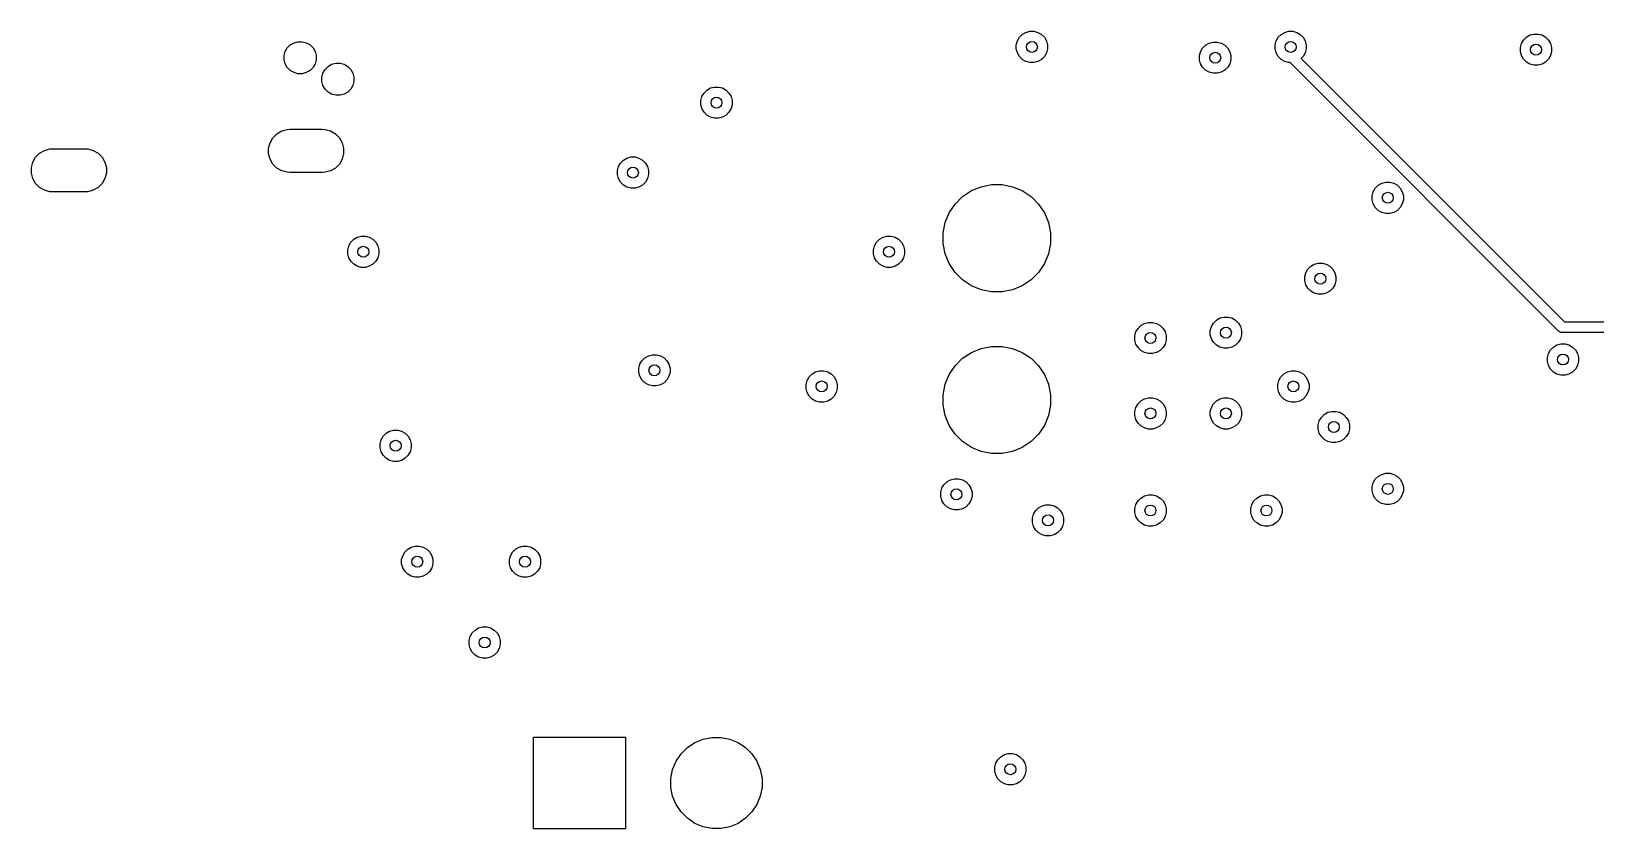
# Model space of a CAD drawing. Header units: inches. Extents: x 5.18 to 7.4, y -4.53 to -3.19.
# Drawn here: x 5.182 to 6.325, y -4.531 to -3.949 of the extents above; entities that cross this region are included whole.
import ezdxf

# ---------------------------------------------------------------- set-up
doc = ezdxf.new("R2010")
doc.units = ezdxf.units.IN
doc.header["$MEASUREMENT"] = 0
doc.layers.add('B.Cu', color=153, linetype='CONTINUOUS', true_color=0x4d7fc4)

msp = doc.modelspace()

# ---------------------------------------------------------------- linework, layer by layer
at = {"layer": 'B.Cu', "linetype": 'CONTINUOUS'}
for p, q in [((5.9038, -3.9533), (5.9059, -3.9512)), ((5.9059, -3.9512), (5.9085, -3.9497)), ((5.9085, -3.9497), (5.9114, -3.9489)), ((5.9114, -3.9489), (5.9144, -3.9489)), ((5.9144, -3.9489), (5.9173, -3.9497)), ((5.9173, -3.9497), (5.9199, -3.9512)), ((5.9199, -3.9512), (5.922, -3.9533)), ((6.0928, -3.9533), (6.0949, -3.9512)), ((6.0949, -3.9512), (6.0975, -3.9497)), ((6.0975, -3.9497), (6.1004, -3.9489)), ((6.1004, -3.9489), (6.1034, -3.9489)), ((6.1034, -3.9489), (6.1063, -3.9497)), ((6.1063, -3.9497), (6.1089, -3.9512)), ((6.1089, -3.9512), (6.111, -3.9533)), ((6.274, -3.9531), (6.2766, -3.9516)), ((6.2766, -3.9516), (6.2795, -3.9509)), ((6.2795, -3.9509), (6.2825, -3.9509)), ((6.2825, -3.9509), (6.2854, -3.9516)), ((6.2854, -3.9516), (6.288, -3.9531)), ((5.3669, -3.9666), (5.3677, -3.9636)), ((5.3677, -3.9636), (5.3692, -3.961)), ((5.3692, -3.961), (5.3714, -3.9588)), ((5.3714, -3.9588), (5.3741, -3.9573)), ((5.3741, -3.9573), (5.377, -3.9565)), ((5.377, -3.9565), (5.3801, -3.9565)), ((5.3801, -3.9565), (5.3831, -3.9573)), ((5.3831, -3.9573), (5.3858, -3.9588)), ((5.3858, -3.9588), (5.388, -3.961)), ((5.388, -3.961), (5.3895, -3.9636)), ((5.3895, -3.9636), (5.3903, -3.9666)), ((5.9015, -3.9588), (5.9023, -3.9559)), ((5.9015, -3.9618), (5.9015, -3.9588)), ((5.9023, -3.9647), (5.9015, -3.9618)), ((5.9023, -3.9559), (5.9038, -3.9533)), ((5.922, -3.9533), (5.9235, -3.9559)), ((5.9235, -3.9559), (5.9243, -3.9588)), ((5.9243, -3.9618), (5.9235, -3.9647)), ((5.9243, -3.9588), (5.9243, -3.9618)), ((6.0354, -3.9667), (6.0361, -3.9638)), ((6.0361, -3.9638), (6.0376, -3.9612)), ((6.0376, -3.9612), (6.0398, -3.959)), ((6.0398, -3.959), (6.0424, -3.9575)), ((6.0424, -3.9575), (6.0453, -3.9568)), ((6.0453, -3.9568), (6.0483, -3.9568)), ((6.0483, -3.9568), (6.0512, -3.9575)), ((6.0512, -3.9575), (6.0538, -3.959)), ((6.0538, -3.959), (6.0559, -3.9612)), ((6.0559, -3.9612), (6.0574, -3.9638)), ((6.0574, -3.9638), (6.0582, -3.9667)), ((6.0905, -3.9588), (6.0913, -3.9559)), ((6.0905, -3.9618), (6.0905, -3.9588)), ((6.0913, -3.9647), (6.0905, -3.9618)), ((6.0913, -3.9559), (6.0928, -3.9533)), ((6.111, -3.9533), (6.1125, -3.9559)), ((6.1125, -3.9559), (6.1133, -3.9588)), ((6.1133, -3.9618), (6.1125, -3.9647)), ((6.1133, -3.9588), (6.1133, -3.9618)), ((6.2696, -3.9608), (6.2704, -3.9579)), ((6.2696, -3.9638), (6.2696, -3.9608)), ((6.2704, -3.9667), (6.2696, -3.9638)), ((6.2704, -3.9579), (6.2719, -3.9553)), ((6.2719, -3.9553), (6.274, -3.9531)), ((6.288, -3.9531), (6.2901, -3.9553)), ((6.2901, -3.9553), (6.2916, -3.9579)), ((6.2916, -3.9579), (6.2924, -3.9608)), ((6.2924, -3.9638), (6.2916, -3.9667)), ((6.2924, -3.9608), (6.2924, -3.9638)), ((5.3669, -3.9697), (5.3669, -3.9666)), ((5.3677, -3.9727), (5.3669, -3.9697)), ((5.3692, -3.9754), (5.3677, -3.9727)), ((5.3714, -3.9775), (5.3692, -3.9754)), ((5.388, -3.9754), (5.3858, -3.9775)), ((5.3895, -3.9727), (5.388, -3.9754)), ((5.3903, -3.9697), (5.3895, -3.9727)), ((5.3903, -3.9666), (5.3903, -3.9697)), ((5.3968, -3.9767), (5.399, -3.9745)), ((5.399, -3.9745), (5.4016, -3.973)), ((5.4016, -3.973), (5.4046, -3.9722)), ((5.4046, -3.9722), (5.4077, -3.9722)), ((5.4077, -3.9722), (5.4107, -3.973)), ((5.4107, -3.973), (5.4133, -3.9745)), ((5.4133, -3.9745), (5.4155, -3.9767)), ((5.9038, -3.9673), (5.9023, -3.9647)), ((5.9059, -3.9694), (5.9038, -3.9673)), ((5.9085, -3.9709), (5.9059, -3.9694)), ((5.9114, -3.9717), (5.9085, -3.9709)), ((5.9144, -3.9717), (5.9114, -3.9717)), ((5.9173, -3.9709), (5.9144, -3.9717)), ((5.9199, -3.9694), (5.9173, -3.9709)), ((5.922, -3.9673), (5.9199, -3.9694)), ((5.9235, -3.9647), (5.922, -3.9673)), ((6.0354, -3.9697), (6.0354, -3.9667)), ((6.0361, -3.9726), (6.0354, -3.9697)), ((6.0376, -3.9752), (6.0361, -3.9726)), ((6.0398, -3.9773), (6.0376, -3.9752)), ((6.0559, -3.9752), (6.0538, -3.9773)), ((6.0574, -3.9726), (6.0559, -3.9752)), ((6.0582, -3.9697), (6.0574, -3.9726)), ((6.0582, -3.9667), (6.0582, -3.9697)), ((6.0928, -3.9673), (6.0913, -3.9647)), ((6.0949, -3.9694), (6.0928, -3.9673)), ((6.0975, -3.9709), (6.0949, -3.9694)), ((6.1004, -3.9717), (6.0975, -3.9709)), ((6.1014, -3.9717), (6.1004, -3.9717)), ((6.2975, -4.1678), (6.1014, -3.9717)), ((6.111, -3.9673), (6.1096, -3.9687)), ((6.1096, -3.9687), (6.3019, -4.1611)), ((6.1125, -3.9647), (6.111, -3.9673)), ((6.2719, -3.9693), (6.2704, -3.9667)), ((6.274, -3.9714), (6.2719, -3.9693)), ((6.2766, -3.9729), (6.274, -3.9714)), ((6.2795, -3.9737), (6.2766, -3.9729)), ((6.2825, -3.9737), (6.2795, -3.9737)), ((6.2854, -3.9729), (6.2825, -3.9737)), ((6.288, -3.9714), (6.2854, -3.9729)), ((6.2901, -3.9693), (6.288, -3.9714)), ((6.2916, -3.9667), (6.2901, -3.9693)), ((5.3741, -3.9791), (5.3714, -3.9775)), ((5.377, -3.9799), (5.3741, -3.9791)), ((5.3801, -3.9799), (5.377, -3.9799)), ((5.3831, -3.9791), (5.3801, -3.9799)), ((5.3858, -3.9775), (5.3831, -3.9791)), ((5.3944, -3.9824), (5.3952, -3.9794)), ((5.3944, -3.9855), (5.3944, -3.9824)), ((5.3952, -3.9884), (5.3944, -3.9855)), ((5.3952, -3.9794), (5.3968, -3.9767)), ((5.4155, -3.9767), (5.4171, -3.9794)), ((5.4171, -3.9794), (5.4179, -3.9824)), ((5.4179, -3.9855), (5.4171, -3.9884)), ((5.4179, -3.9824), (5.4179, -3.9855)), ((6.0424, -3.9788), (6.0398, -3.9773)), ((6.0453, -3.9796), (6.0424, -3.9788)), ((6.0483, -3.9796), (6.0453, -3.9796)), ((6.0512, -3.9788), (6.0483, -3.9796)), ((6.0538, -3.9773), (6.0512, -3.9788)), ((5.3968, -3.9911), (5.3952, -3.9884)), ((5.399, -3.9933), (5.3968, -3.9911)), ((5.4016, -3.9948), (5.399, -3.9933)), ((5.4046, -3.9956), (5.4016, -3.9948)), ((5.4077, -3.9956), (5.4046, -3.9956)), ((5.4107, -3.9948), (5.4077, -3.9956)), ((5.4133, -3.9933), (5.4107, -3.9948)), ((5.4155, -3.9911), (5.4133, -3.9933)), ((5.4171, -3.9884), (5.4155, -3.9911)), ((5.6712, -3.9995), (5.672, -3.9966)), ((5.672, -3.9966), (5.6735, -3.994)), ((5.6735, -3.994), (5.6756, -3.9918)), ((5.6756, -3.9918), (5.6782, -3.9903)), ((5.6782, -3.9903), (5.6811, -3.9896)), ((5.6811, -3.9896), (5.6841, -3.9896)), ((5.6841, -3.9896), (5.687, -3.9903)), ((5.687, -3.9903), (5.6896, -3.9918)), ((5.6896, -3.9918), (5.6917, -3.994)), ((5.6917, -3.994), (5.6932, -3.9966)), ((5.6932, -3.9966), (5.694, -3.9995)), ((5.6712, -4.0025), (5.6712, -3.9995)), ((5.672, -4.0054), (5.6712, -4.0025)), ((5.6735, -4.008), (5.672, -4.0054)), ((5.6756, -4.0101), (5.6735, -4.008)), ((5.6917, -4.008), (5.6896, -4.0101)), ((5.6932, -4.0054), (5.6917, -4.008)), ((5.694, -4.0025), (5.6932, -4.0054)), ((5.694, -3.9995), (5.694, -4.0025)), ((5.3651, -4.0217), (5.369, -4.0207)), ((5.369, -4.0207), (5.3711, -4.0205)), ((5.3711, -4.0205), (5.3947, -4.0205)), ((5.3947, -4.0205), (5.3968, -4.0207)), ((5.3968, -4.0207), (5.4008, -4.0217)), ((5.6782, -4.0116), (5.6756, -4.0101)), ((5.6811, -4.0124), (5.6782, -4.0116)), ((5.6841, -4.0124), (5.6811, -4.0124)), ((5.687, -4.0116), (5.6841, -4.0124)), ((5.6896, -4.0101), (5.687, -4.0116)), ((5.3555, -4.0342), (5.3566, -4.0303)), ((5.3566, -4.0303), (5.3586, -4.0267)), ((5.3586, -4.0267), (5.3615, -4.0238)), ((5.3615, -4.0238), (5.3651, -4.0217)), ((5.4008, -4.0217), (5.4043, -4.0238)), ((5.4043, -4.0238), (5.4072, -4.0267)), ((5.4072, -4.0267), (5.4093, -4.0303)), ((5.4093, -4.0303), (5.4103, -4.0342)), ((5.1833, -4.0444), (5.1854, -4.0409)), ((5.1854, -4.0409), (5.1883, -4.038)), ((5.1883, -4.038), (5.1918, -4.0359)), ((5.1918, -4.0359), (5.1958, -4.0348)), ((5.1958, -4.0348), (5.1979, -4.0347)), ((5.1979, -4.0347), (5.2215, -4.0347)), ((5.2215, -4.0347), (5.2236, -4.0348)), ((5.2236, -4.0348), (5.2275, -4.0359)), ((5.2275, -4.0359), (5.2311, -4.038)), ((5.2311, -4.038), (5.234, -4.0409)), ((5.234, -4.0409), (5.236, -4.0444)), ((5.3555, -4.0383), (5.3555, -4.0342)), ((5.3566, -4.0423), (5.3555, -4.0383)), ((5.3586, -4.0459), (5.3566, -4.0423)), ((5.4093, -4.0423), (5.4072, -4.0459)), ((5.4103, -4.0383), (5.4093, -4.0423)), ((5.4103, -4.0342), (5.4103, -4.0383)), ((5.6125, -4.0451), (5.6146, -4.043)), ((5.6146, -4.043), (5.6172, -4.0415)), ((5.6172, -4.0415), (5.6201, -4.0407)), ((5.6201, -4.0407), (5.6231, -4.0407)), ((5.6231, -4.0407), (5.626, -4.0415)), ((5.626, -4.0415), (5.6286, -4.043)), ((5.6286, -4.043), (5.6307, -4.0451)), ((5.1823, -4.0484), (5.1833, -4.0444)), ((5.1823, -4.0525), (5.1823, -4.0484)), ((5.1833, -4.0565), (5.1823, -4.0525)), ((5.236, -4.0444), (5.2371, -4.0484)), ((5.2371, -4.0525), (5.236, -4.0565)), ((5.2371, -4.0484), (5.2371, -4.0525)), ((5.3615, -4.0488), (5.3586, -4.0459)), ((5.3651, -4.0508), (5.3615, -4.0488)), ((5.369, -4.0519), (5.3651, -4.0508)), ((5.3711, -4.052), (5.369, -4.0519)), ((5.3947, -4.052), (5.3711, -4.052)), ((5.3968, -4.0519), (5.3947, -4.052)), ((5.4008, -4.0508), (5.3968, -4.0519)), ((5.4043, -4.0488), (5.4008, -4.0508)), ((5.4072, -4.0459), (5.4043, -4.0488)), ((5.6102, -4.0506), (5.611, -4.0477)), ((5.6102, -4.0536), (5.6102, -4.0506)), ((5.611, -4.0565), (5.6102, -4.0536)), ((5.611, -4.0477), (5.6125, -4.0451)), ((5.6307, -4.0451), (5.6322, -4.0477)), ((5.6322, -4.0477), (5.633, -4.0506)), ((5.633, -4.0536), (5.6322, -4.0565)), ((5.633, -4.0506), (5.633, -4.0536)), ((5.1854, -4.06), (5.1833, -4.0565)), ((5.1883, -4.0629), (5.1854, -4.06)), ((5.1918, -4.065), (5.1883, -4.0629)), ((5.1958, -4.0661), (5.1918, -4.065)), ((5.1979, -4.0662), (5.1958, -4.0661)), ((5.2215, -4.0662), (5.1979, -4.0662)), ((5.2236, -4.0661), (5.2215, -4.0662)), ((5.2275, -4.065), (5.2236, -4.0661)), ((5.2311, -4.0629), (5.2275, -4.065)), ((5.234, -4.06), (5.2311, -4.0629)), ((5.236, -4.0565), (5.234, -4.06)), ((5.6125, -4.0591), (5.611, -4.0565)), ((5.6146, -4.0612), (5.6125, -4.0591)), ((5.6172, -4.0627), (5.6146, -4.0612)), ((5.6201, -4.0635), (5.6172, -4.0627)), ((5.6231, -4.0635), (5.6201, -4.0635)), ((5.626, -4.0627), (5.6231, -4.0635)), ((5.6286, -4.0612), (5.626, -4.0627)), ((5.6307, -4.0591), (5.6286, -4.0612)), ((5.6322, -4.0565), (5.6307, -4.0591)), ((5.8623, -4.0696), (5.8688, -4.0653)), ((5.8688, -4.0653), (5.8759, -4.0624)), ((5.8759, -4.0624), (5.8835, -4.0609)), ((5.8835, -4.0609), (5.8912, -4.0609)), ((5.8912, -4.0609), (5.8988, -4.0624)), ((5.8988, -4.0624), (5.9059, -4.0653)), ((5.9059, -4.0653), (5.9123, -4.0696)), ((6.1614, -4.069), (6.1621, -4.0661)), ((6.1621, -4.0661), (6.1636, -4.0635)), ((6.1636, -4.0635), (6.1658, -4.0614)), ((6.1658, -4.0614), (6.1684, -4.0599)), ((6.1684, -4.0599), (6.1713, -4.0591)), ((6.1713, -4.0591), (6.1743, -4.0591)), ((6.1743, -4.0591), (6.1772, -4.0599)), ((6.1772, -4.0599), (6.1798, -4.0614)), ((6.1798, -4.0614), (6.1819, -4.0635)), ((6.1819, -4.0635), (6.1834, -4.0661)), ((6.1834, -4.0661), (6.1842, -4.069)), ((5.8526, -4.0815), (5.8569, -4.0751)), ((5.8569, -4.0751), (5.8623, -4.0696)), ((5.9123, -4.0696), (5.9178, -4.0751)), ((5.9178, -4.0751), (5.922, -4.0815)), ((6.1614, -4.072), (6.1614, -4.069)), ((6.1621, -4.0749), (6.1614, -4.072)), ((6.1636, -4.0775), (6.1621, -4.0749)), ((6.1658, -4.0797), (6.1636, -4.0775)), ((6.1819, -4.0775), (6.1798, -4.0797)), ((6.1834, -4.0749), (6.1819, -4.0775)), ((6.1842, -4.072), (6.1834, -4.0749)), ((6.1842, -4.069), (6.1842, -4.072)), ((5.8481, -4.0962), (5.8496, -4.0886)), ((5.8496, -4.0886), (5.8526, -4.0815)), ((5.922, -4.0815), (5.925, -4.0886)), ((5.925, -4.0886), (5.9265, -4.0962)), ((6.1684, -4.0812), (6.1658, -4.0797)), ((6.1713, -4.0819), (6.1684, -4.0812)), ((6.1743, -4.0819), (6.1713, -4.0819)), ((6.1772, -4.0812), (6.1743, -4.0819)), ((6.1798, -4.0797), (6.1772, -4.0812)), ((5.4156, -4.1029), (5.4177, -4.1008)), ((5.4177, -4.1008), (5.4203, -4.0993)), ((5.4203, -4.0993), (5.4232, -4.0985)), ((5.4232, -4.0985), (5.4262, -4.0985)), ((5.4262, -4.0985), (5.4291, -4.0993)), ((5.4291, -4.0993), (5.4317, -4.1008)), ((5.4317, -4.1008), (5.4338, -4.1029)), ((5.7995, -4.1029), (5.8016, -4.1008)), ((5.8016, -4.1008), (5.8042, -4.0993)), ((5.8042, -4.0993), (5.8071, -4.0985)), ((5.8071, -4.0985), (5.8101, -4.0985)), ((5.8101, -4.0985), (5.813, -4.0993)), ((5.813, -4.0993), (5.8156, -4.1008)), ((5.8156, -4.1008), (5.8177, -4.1029)), ((5.8481, -4.1039), (5.8481, -4.0962)), ((5.9265, -4.0962), (5.9265, -4.1039)), ((5.4133, -4.1084), (5.4141, -4.1055)), ((5.4133, -4.1114), (5.4133, -4.1084)), ((5.4141, -4.1143), (5.4133, -4.1114)), ((5.4141, -4.1055), (5.4156, -4.1029)), ((5.4338, -4.1029), (5.4353, -4.1055)), ((5.4353, -4.1055), (5.4361, -4.1084)), ((5.4361, -4.1114), (5.4353, -4.1143)), ((5.4361, -4.1084), (5.4361, -4.1114)), ((5.7972, -4.1084), (5.798, -4.1055)), ((5.7972, -4.1114), (5.7972, -4.1084)), ((5.798, -4.1143), (5.7972, -4.1114)), ((5.798, -4.1055), (5.7995, -4.1029)), ((5.8177, -4.1029), (5.8192, -4.1055)), ((5.8192, -4.1055), (5.82, -4.1084)), ((5.82, -4.1114), (5.8192, -4.1143)), ((5.82, -4.1084), (5.82, -4.1114)), ((5.8496, -4.1115), (5.8481, -4.1039)), ((5.8526, -4.1186), (5.8496, -4.1115)), ((5.925, -4.1115), (5.922, -4.1186)), ((5.9265, -4.1039), (5.925, -4.1115)), ((5.4156, -4.1169), (5.4141, -4.1143)), ((5.4177, -4.119), (5.4156, -4.1169)), ((5.4203, -4.1205), (5.4177, -4.119)), ((5.4232, -4.1213), (5.4203, -4.1205)), ((5.4262, -4.1213), (5.4232, -4.1213)), ((5.4291, -4.1205), (5.4262, -4.1213)), ((5.4317, -4.119), (5.4291, -4.1205)), ((5.4338, -4.1169), (5.4317, -4.119)), ((5.4353, -4.1143), (5.4338, -4.1169)), ((5.7995, -4.1169), (5.798, -4.1143)), ((5.8016, -4.119), (5.7995, -4.1169)), ((5.8042, -4.1205), (5.8016, -4.119)), ((5.8071, -4.1213), (5.8042, -4.1205)), ((5.8101, -4.1213), (5.8071, -4.1213)), ((5.813, -4.1205), (5.8101, -4.1213)), ((5.8156, -4.119), (5.813, -4.1205)), ((5.8177, -4.1169), (5.8156, -4.119)), ((5.8192, -4.1143), (5.8177, -4.1169)), ((5.8569, -4.125), (5.8526, -4.1186)), ((5.922, -4.1186), (5.9178, -4.125)), ((6.1129, -4.1252), (6.1144, -4.1226)), ((6.1144, -4.1226), (6.1165, -4.1205)), ((6.1165, -4.1205), (6.1191, -4.119)), ((6.1191, -4.119), (6.122, -4.1182)), ((6.122, -4.1182), (6.125, -4.1182)), ((6.125, -4.1182), (6.1279, -4.119)), ((6.1279, -4.119), (6.1305, -4.1205)), ((6.1305, -4.1205), (6.1327, -4.1226)), ((6.1327, -4.1226), (6.1342, -4.1252)), ((5.8623, -4.1305), (5.8569, -4.125)), ((5.8688, -4.1348), (5.8623, -4.1305)), ((5.8759, -4.1377), (5.8688, -4.1348)), ((5.9059, -4.1348), (5.8988, -4.1377)), ((5.9123, -4.1305), (5.9059, -4.1348)), ((5.9178, -4.125), (5.9123, -4.1305)), ((6.1121, -4.1281), (6.1129, -4.1252)), ((6.1121, -4.1311), (6.1121, -4.1281)), ((6.1129, -4.134), (6.1121, -4.1311)), ((6.1144, -4.1366), (6.1129, -4.134)), ((6.1342, -4.134), (6.1327, -4.1366)), ((6.1342, -4.1252), (6.1349, -4.1281)), ((6.1349, -4.1311), (6.1342, -4.134)), ((6.1349, -4.1281), (6.1349, -4.1311)), ((5.8835, -4.1392), (5.8759, -4.1377)), ((5.8912, -4.1392), (5.8835, -4.1392)), ((5.8988, -4.1377), (5.8912, -4.1392)), ((6.1165, -4.1387), (6.1144, -4.1366)), ((6.1191, -4.1402), (6.1165, -4.1387)), ((6.122, -4.141), (6.1191, -4.1402)), ((6.125, -4.141), (6.122, -4.141)), ((6.1279, -4.1402), (6.125, -4.141)), ((6.1305, -4.1387), (6.1279, -4.1402)), ((6.1327, -4.1366), (6.1305, -4.1387)), ((6.0502, -4.1583), (6.0531, -4.1576)), ((6.0531, -4.1576), (6.0561, -4.1576)), ((6.0561, -4.1576), (6.059, -4.1583)), ((5.9881, -4.1714), (5.9889, -4.1685)), ((5.9889, -4.1685), (5.9904, -4.1659)), ((5.9904, -4.1659), (5.9925, -4.1638)), ((5.9925, -4.1638), (5.9951, -4.1623)), ((5.9951, -4.1623), (5.998, -4.1615)), ((5.998, -4.1615), (6.001, -4.1615)), ((6.001, -4.1615), (6.0039, -4.1623)), ((6.0039, -4.1623), (6.0065, -4.1638)), ((6.0065, -4.1638), (6.0087, -4.1659)), ((6.0087, -4.1659), (6.0102, -4.1685)), ((6.0102, -4.1685), (6.0109, -4.1714)), ((6.0432, -4.1675), (6.044, -4.1646)), ((6.0432, -4.1705), (6.0432, -4.1675)), ((6.044, -4.1646), (6.0455, -4.162)), ((6.0455, -4.162), (6.0476, -4.1598)), ((6.0476, -4.1598), (6.0502, -4.1583)), ((6.059, -4.1583), (6.0616, -4.1598)), ((6.0616, -4.1598), (6.0638, -4.162)), ((6.0638, -4.162), (6.0653, -4.1646)), ((6.0653, -4.1646), (6.066, -4.1675)), ((6.066, -4.1675), (6.066, -4.1705)), ((6.2981, -4.1683), (6.2975, -4.1678)), ((6.2995, -4.1689), (6.2981, -4.1683)), ((6.3003, -4.169), (6.2995, -4.1689)), ((6.6137, -4.169), (6.3003, -4.169)), ((6.3019, -4.1611), (6.6121, -4.1611)), ((5.8688, -4.1834), (5.8759, -4.1805)), ((5.8759, -4.1805), (5.8835, -4.179)), ((5.8835, -4.179), (5.8912, -4.179)), ((5.8912, -4.179), (5.8988, -4.1805)), ((5.8988, -4.1805), (5.9059, -4.1834)), ((5.9881, -4.1744), (5.9881, -4.1714)), ((5.9889, -4.1773), (5.9881, -4.1744)), ((5.9904, -4.1799), (5.9889, -4.1773)), ((5.9925, -4.182), (5.9904, -4.1799)), ((6.0087, -4.1799), (6.0065, -4.182)), ((6.0102, -4.1773), (6.0087, -4.1799)), ((6.0109, -4.1744), (6.0102, -4.1773)), ((6.0109, -4.1714), (6.0109, -4.1744)), ((6.044, -4.1734), (6.0432, -4.1705)), ((6.0455, -4.176), (6.044, -4.1734)), ((6.0476, -4.1781), (6.0455, -4.176)), ((6.0502, -4.1796), (6.0476, -4.1781)), ((6.0531, -4.1804), (6.0502, -4.1796)), ((6.0561, -4.1804), (6.0531, -4.1804)), ((6.059, -4.1796), (6.0561, -4.1804)), ((6.0616, -4.1781), (6.059, -4.1796)), ((6.0638, -4.176), (6.0616, -4.1781)), ((6.0653, -4.1734), (6.0638, -4.176)), ((6.066, -4.1705), (6.0653, -4.1734)), ((6.2916, -4.1816), (6.2937, -4.1795)), ((6.2937, -4.1795), (6.2963, -4.178)), ((6.2963, -4.178), (6.2992, -4.1772)), ((6.2992, -4.1772), (6.3022, -4.1772)), ((6.3022, -4.1772), (6.3051, -4.178)), ((6.3051, -4.178), (6.3077, -4.1795)), ((6.3077, -4.1795), (6.3098, -4.1816)), ((5.6259, -4.195), (5.6267, -4.1921)), ((5.6267, -4.1921), (5.6282, -4.1895)), ((5.6282, -4.1895), (5.6303, -4.1874)), ((5.6303, -4.1874), (5.6329, -4.1859)), ((5.6329, -4.1859), (5.6358, -4.1851)), ((5.6358, -4.1851), (5.6388, -4.1851)), ((5.6388, -4.1851), (5.6417, -4.1859)), ((5.6417, -4.1859), (5.6443, -4.1874)), ((5.6443, -4.1874), (5.6464, -4.1895)), ((5.6464, -4.1895), (5.6479, -4.1921)), ((5.6479, -4.1921), (5.6487, -4.195)), ((5.8569, -4.1932), (5.8623, -4.1877)), ((5.8623, -4.1877), (5.8688, -4.1834)), ((5.9059, -4.1834), (5.9123, -4.1877)), ((5.9123, -4.1877), (5.9178, -4.1932)), ((5.9951, -4.1835), (5.9925, -4.182)), ((5.998, -4.1843), (5.9951, -4.1835)), ((6.001, -4.1843), (5.998, -4.1843)), ((6.0039, -4.1835), (6.001, -4.1843)), ((6.0065, -4.182), (6.0039, -4.1835)), ((6.2893, -4.1871), (6.2901, -4.1842)), ((6.2893, -4.1901), (6.2893, -4.1871)), ((6.2901, -4.193), (6.2893, -4.1901)), ((6.2901, -4.1842), (6.2916, -4.1816)), ((6.3098, -4.1816), (6.3113, -4.1842)), ((6.3113, -4.1842), (6.3121, -4.1871)), ((6.3121, -4.1901), (6.3113, -4.193)), ((6.3121, -4.1871), (6.3121, -4.1901)), ((5.6259, -4.198), (5.6259, -4.195)), ((5.6267, -4.2009), (5.6259, -4.198)), ((5.6282, -4.2035), (5.6267, -4.2009)), ((5.6303, -4.2056), (5.6282, -4.2035)), ((5.6464, -4.2035), (5.6443, -4.2056)), ((5.6479, -4.2009), (5.6464, -4.2035)), ((5.6487, -4.198), (5.6479, -4.2009)), ((5.6487, -4.195), (5.6487, -4.198)), ((5.7487, -4.2039), (5.7502, -4.2013)), ((5.7502, -4.2013), (5.7524, -4.1992)), ((5.7524, -4.1992), (5.755, -4.1977)), ((5.755, -4.1977), (5.7579, -4.1969)), ((5.7579, -4.1969), (5.7609, -4.1969)), ((5.7609, -4.1969), (5.7638, -4.1977)), ((5.7638, -4.1977), (5.7664, -4.1992)), ((5.7664, -4.1992), (5.7685, -4.2013)), ((5.7685, -4.2013), (5.77, -4.2039)), ((5.8496, -4.2067), (5.8526, -4.1996)), ((5.8526, -4.1996), (5.8569, -4.1932)), ((5.9178, -4.1932), (5.922, -4.1996)), ((5.922, -4.1996), (5.925, -4.2067)), ((6.0932, -4.2039), (6.0947, -4.2013)), ((6.0947, -4.2013), (6.0969, -4.1992)), ((6.0969, -4.1992), (6.0995, -4.1977)), ((6.0995, -4.1977), (6.1024, -4.1969)), ((6.1024, -4.1969), (6.1054, -4.1969)), ((6.1054, -4.1969), (6.1083, -4.1977)), ((6.1083, -4.1977), (6.1109, -4.1992)), ((6.1109, -4.1992), (6.113, -4.2013)), ((6.113, -4.2013), (6.1145, -4.2039)), ((6.2916, -4.1956), (6.2901, -4.193)), ((6.2937, -4.1978), (6.2916, -4.1956)), ((6.2963, -4.1993), (6.2937, -4.1978)), ((6.2992, -4.2), (6.2963, -4.1993)), ((6.3022, -4.2), (6.2992, -4.2)), ((6.3051, -4.1993), (6.3022, -4.2)), ((6.3077, -4.1978), (6.3051, -4.1993)), ((6.3098, -4.1956), (6.3077, -4.1978)), ((6.3113, -4.193), (6.3098, -4.1956)), ((5.6329, -4.2071), (5.6303, -4.2056)), ((5.6358, -4.2079), (5.6329, -4.2071)), ((5.6388, -4.2079), (5.6358, -4.2079)), ((5.6417, -4.2071), (5.6388, -4.2079)), ((5.6443, -4.2056), (5.6417, -4.2071)), ((5.748, -4.2068), (5.7487, -4.2039)), ((5.748, -4.2098), (5.748, -4.2068)), ((5.7487, -4.2127), (5.748, -4.2098)), ((5.7502, -4.2153), (5.7487, -4.2127)), ((5.77, -4.2127), (5.7685, -4.2153)), ((5.77, -4.2039), (5.7708, -4.2068)), ((5.7708, -4.2098), (5.77, -4.2127)), ((5.7708, -4.2068), (5.7708, -4.2098)), ((5.8481, -4.2143), (5.8496, -4.2067)), ((5.8481, -4.222), (5.8481, -4.2143)), ((5.925, -4.2067), (5.9265, -4.2143)), ((5.9265, -4.2143), (5.9265, -4.222)), ((6.0925, -4.2068), (6.0932, -4.2039)), ((6.0925, -4.2098), (6.0925, -4.2068)), ((6.0932, -4.2127), (6.0925, -4.2098)), ((6.0947, -4.2153), (6.0932, -4.2127)), ((6.1145, -4.2127), (6.113, -4.2153)), ((6.1145, -4.2039), (6.1153, -4.2068)), ((6.1153, -4.2098), (6.1145, -4.2127)), ((6.1153, -4.2068), (6.1153, -4.2098)), ((5.7524, -4.2175), (5.7502, -4.2153)), ((5.755, -4.219), (5.7524, -4.2175)), ((5.7579, -4.2197), (5.755, -4.219)), ((5.7609, -4.2197), (5.7579, -4.2197)), ((5.7638, -4.219), (5.7609, -4.2197)), ((5.7664, -4.2175), (5.7638, -4.219)), ((5.7685, -4.2153), (5.7664, -4.2175)), ((5.8496, -4.2296), (5.8481, -4.222)), ((5.9265, -4.222), (5.925, -4.2296)), ((5.9881, -4.2265), (5.9889, -4.2236)), ((5.9881, -4.2295), (5.9881, -4.2265)), ((5.9889, -4.2236), (5.9904, -4.221)), ((5.9904, -4.221), (5.9925, -4.2189)), ((5.9925, -4.2189), (5.9951, -4.2174)), ((5.9951, -4.2174), (5.998, -4.2166)), ((5.998, -4.2166), (6.001, -4.2166)), ((6.001, -4.2166), (6.0039, -4.2174)), ((6.0039, -4.2174), (6.0065, -4.2189)), ((6.0065, -4.2189), (6.0087, -4.221)), ((6.0087, -4.221), (6.0102, -4.2236)), ((6.0102, -4.2236), (6.0109, -4.2265)), ((6.0109, -4.2265), (6.0109, -4.2295)), ((6.0432, -4.2265), (6.044, -4.2236)), ((6.0432, -4.2295), (6.0432, -4.2265)), ((6.044, -4.2236), (6.0455, -4.221)), ((6.0455, -4.221), (6.0476, -4.2189)), ((6.0476, -4.2189), (6.0502, -4.2174)), ((6.0502, -4.2174), (6.0531, -4.2166)), ((6.0531, -4.2166), (6.0561, -4.2166)), ((6.0561, -4.2166), (6.059, -4.2174)), ((6.059, -4.2174), (6.0616, -4.2189)), ((6.0616, -4.2189), (6.0638, -4.221)), ((6.0638, -4.221), (6.0653, -4.2236)), ((6.0653, -4.2236), (6.066, -4.2265)), ((6.066, -4.2265), (6.066, -4.2295)), ((6.0969, -4.2175), (6.0947, -4.2153)), ((6.0995, -4.219), (6.0969, -4.2175)), ((6.1024, -4.2197), (6.0995, -4.219)), ((6.1054, -4.2197), (6.1024, -4.2197)), ((6.1083, -4.219), (6.1054, -4.2197)), ((6.1109, -4.2175), (6.1083, -4.219)), ((6.113, -4.2153), (6.1109, -4.2175)), ((6.129, -4.2272), (6.1319, -4.2265)), ((6.1319, -4.2265), (6.1349, -4.2265)), ((6.1349, -4.2265), (6.1378, -4.2272)), ((5.8526, -4.2367), (5.8496, -4.2296)), ((5.8569, -4.2431), (5.8526, -4.2367)), ((5.922, -4.2367), (5.9178, -4.2431)), ((5.925, -4.2296), (5.922, -4.2367)), ((5.9889, -4.2324), (5.9881, -4.2295)), ((5.9904, -4.235), (5.9889, -4.2324)), ((5.9925, -4.2371), (5.9904, -4.235)), ((5.9951, -4.2386), (5.9925, -4.2371)), ((6.0065, -4.2371), (6.0039, -4.2386)), ((6.0087, -4.235), (6.0065, -4.2371)), ((6.0102, -4.2324), (6.0087, -4.235)), ((6.0109, -4.2295), (6.0102, -4.2324)), ((6.044, -4.2324), (6.0432, -4.2295)), ((6.0455, -4.235), (6.044, -4.2324)), ((6.0476, -4.2371), (6.0455, -4.235)), ((6.0502, -4.2386), (6.0476, -4.2371)), ((6.0616, -4.2371), (6.059, -4.2386)), ((6.0638, -4.235), (6.0616, -4.2371)), ((6.0653, -4.2324), (6.0638, -4.235)), ((6.066, -4.2295), (6.0653, -4.2324)), ((6.122, -4.2364), (6.1228, -4.2335)), ((6.122, -4.2394), (6.122, -4.2364)), ((6.1228, -4.2335), (6.1243, -4.2309)), ((6.1243, -4.2309), (6.1264, -4.2287)), ((6.1264, -4.2287), (6.129, -4.2272)), ((6.1378, -4.2272), (6.1404, -4.2287)), ((6.1404, -4.2287), (6.1425, -4.2309)), ((6.1425, -4.2309), (6.144, -4.2335)), ((6.144, -4.2335), (6.1448, -4.2364)), ((6.1448, -4.2364), (6.1448, -4.2394)), ((5.4369, -4.2501), (5.4377, -4.2472)), ((5.4377, -4.2472), (5.4392, -4.2446)), ((5.4392, -4.2446), (5.4413, -4.2425)), ((5.4413, -4.2425), (5.4439, -4.241)), ((5.4439, -4.241), (5.4468, -4.2402)), ((5.4468, -4.2402), (5.4498, -4.2402)), ((5.4498, -4.2402), (5.4527, -4.241)), ((5.4527, -4.241), (5.4553, -4.2425)), ((5.4553, -4.2425), (5.4575, -4.2446)), ((5.4575, -4.2446), (5.459, -4.2472)), ((5.459, -4.2472), (5.4597, -4.2501)), ((5.8623, -4.2486), (5.8569, -4.2431)), ((5.8688, -4.2529), (5.8623, -4.2486)), ((5.9123, -4.2486), (5.9059, -4.2529)), ((5.9178, -4.2431), (5.9123, -4.2486)), ((5.998, -4.2394), (5.9951, -4.2386)), ((6.001, -4.2394), (5.998, -4.2394)), ((6.0039, -4.2386), (6.001, -4.2394)), ((6.0531, -4.2394), (6.0502, -4.2386)), ((6.0561, -4.2394), (6.0531, -4.2394)), ((6.059, -4.2386), (6.0561, -4.2394)), ((6.1228, -4.2423), (6.122, -4.2394)), ((6.1243, -4.2449), (6.1228, -4.2423)), ((6.1264, -4.247), (6.1243, -4.2449)), ((6.129, -4.2485), (6.1264, -4.247)), ((6.1319, -4.2493), (6.129, -4.2485)), ((6.1349, -4.2493), (6.1319, -4.2493)), ((6.1378, -4.2485), (6.1349, -4.2493)), ((6.1404, -4.247), (6.1378, -4.2485)), ((6.1425, -4.2449), (6.1404, -4.247)), ((6.144, -4.2423), (6.1425, -4.2449)), ((6.1448, -4.2394), (6.144, -4.2423)), ((5.4369, -4.2531), (5.4369, -4.2501)), ((5.4377, -4.256), (5.4369, -4.2531)), ((5.4392, -4.2586), (5.4377, -4.256)), ((5.4413, -4.2608), (5.4392, -4.2586)), ((5.4439, -4.2623), (5.4413, -4.2608)), ((5.4553, -4.2608), (5.4527, -4.2623)), ((5.4575, -4.2586), (5.4553, -4.2608)), ((5.459, -4.256), (5.4575, -4.2586)), ((5.4597, -4.2531), (5.459, -4.256)), ((5.4597, -4.2501), (5.4597, -4.2531)), ((5.8759, -4.2558), (5.8688, -4.2529)), ((5.8835, -4.2573), (5.8759, -4.2558)), ((5.8912, -4.2573), (5.8835, -4.2573)), ((5.8988, -4.2558), (5.8912, -4.2573)), ((5.9059, -4.2529), (5.8988, -4.2558)), ((5.4468, -4.263), (5.4439, -4.2623)), ((5.4498, -4.263), (5.4468, -4.263)), ((5.4527, -4.2623), (5.4498, -4.263)), ((6.1684, -4.2725), (6.1713, -4.2717)), ((6.1713, -4.2717), (6.1743, -4.2717)), ((6.1743, -4.2717), (6.1772, -4.2725)), ((5.8464, -4.2856), (5.8472, -4.2827)), ((5.8472, -4.2827), (5.8487, -4.2801)), ((5.8487, -4.2801), (5.8508, -4.2779)), ((5.8508, -4.2779), (5.8534, -4.2764)), ((5.8534, -4.2764), (5.8563, -4.2757)), ((5.8563, -4.2757), (5.8593, -4.2757)), ((5.8593, -4.2757), (5.8622, -4.2764)), ((5.8622, -4.2764), (5.8648, -4.2779)), ((5.8648, -4.2779), (5.8669, -4.2801)), ((5.8669, -4.2801), (5.8684, -4.2827)), ((5.8684, -4.2827), (5.8692, -4.2856)), ((6.1614, -4.2816), (6.1621, -4.2787)), ((6.1614, -4.2846), (6.1614, -4.2816)), ((6.1621, -4.2787), (6.1636, -4.2761)), ((6.1636, -4.2761), (6.1658, -4.274)), ((6.1658, -4.274), (6.1684, -4.2725)), ((6.1772, -4.2725), (6.1798, -4.274)), ((6.1798, -4.274), (6.1819, -4.2761)), ((6.1819, -4.2761), (6.1834, -4.2787)), ((6.1834, -4.2787), (6.1842, -4.2816)), ((6.1842, -4.2816), (6.1842, -4.2846)), ((5.8464, -4.2886), (5.8464, -4.2856)), ((5.8472, -4.2915), (5.8464, -4.2886)), ((5.8487, -4.2941), (5.8472, -4.2915)), ((5.8508, -4.2962), (5.8487, -4.2941)), ((5.8669, -4.2941), (5.8648, -4.2962)), ((5.8684, -4.2915), (5.8669, -4.2941)), ((5.8692, -4.2886), (5.8684, -4.2915)), ((5.8692, -4.2856), (5.8692, -4.2886)), ((5.9203, -4.2955), (5.9232, -4.2947)), ((5.9232, -4.2947), (5.9262, -4.2947)), ((5.9262, -4.2947), (5.9291, -4.2955)), ((5.9881, -4.2974), (5.9889, -4.2945)), ((5.9889, -4.2945), (5.9904, -4.2919)), ((5.9904, -4.2919), (5.9925, -4.2898)), ((5.9925, -4.2898), (5.9951, -4.2883)), ((5.9951, -4.2883), (5.998, -4.2875)), ((5.998, -4.2875), (6.001, -4.2875)), ((6.001, -4.2875), (6.0039, -4.2883)), ((6.0039, -4.2883), (6.0065, -4.2898)), ((6.0065, -4.2898), (6.0087, -4.2919)), ((6.0087, -4.2919), (6.0102, -4.2945)), ((6.0102, -4.2945), (6.0109, -4.2974)), ((6.0728, -4.2974), (6.0735, -4.2945)), ((6.0735, -4.2945), (6.075, -4.2919)), ((6.075, -4.2919), (6.0772, -4.2898)), ((6.0772, -4.2898), (6.0798, -4.2883)), ((6.0798, -4.2883), (6.0827, -4.2875)), ((6.0827, -4.2875), (6.0857, -4.2875)), ((6.0857, -4.2875), (6.0886, -4.2883)), ((6.0886, -4.2883), (6.0912, -4.2898)), ((6.0912, -4.2898), (6.0933, -4.2919)), ((6.0933, -4.2919), (6.0948, -4.2945)), ((6.0948, -4.2945), (6.0956, -4.2974)), ((6.1621, -4.2875), (6.1614, -4.2846)), ((6.1636, -4.2901), (6.1621, -4.2875)), ((6.1658, -4.2923), (6.1636, -4.2901)), ((6.1684, -4.2938), (6.1658, -4.2923)), ((6.1713, -4.2945), (6.1684, -4.2938)), ((6.1743, -4.2945), (6.1713, -4.2945)), ((6.1772, -4.2938), (6.1743, -4.2945)), ((6.1798, -4.2923), (6.1772, -4.2938)), ((6.1819, -4.2901), (6.1798, -4.2923)), ((6.1834, -4.2875), (6.1819, -4.2901)), ((6.1842, -4.2846), (6.1834, -4.2875)), ((5.8534, -4.2977), (5.8508, -4.2962)), ((5.8563, -4.2985), (5.8534, -4.2977)), ((5.8593, -4.2985), (5.8563, -4.2985)), ((5.8622, -4.2977), (5.8593, -4.2985)), ((5.8648, -4.2962), (5.8622, -4.2977)), ((5.9133, -4.3046), (5.9141, -4.3017)), ((5.9133, -4.3076), (5.9133, -4.3046)), ((5.9141, -4.3017), (5.9156, -4.2991)), ((5.9156, -4.2991), (5.9177, -4.297)), ((5.9177, -4.297), (5.9203, -4.2955)), ((5.9291, -4.2955), (5.9317, -4.297)), ((5.9317, -4.297), (5.9338, -4.2991)), ((5.9338, -4.2991), (5.9353, -4.3017)), ((5.9353, -4.3017), (5.9361, -4.3046)), ((5.9361, -4.3046), (5.9361, -4.3076)), ((5.9881, -4.3004), (5.9881, -4.2974)), ((5.9889, -4.3033), (5.9881, -4.3004)), ((5.9904, -4.3059), (5.9889, -4.3033)), ((5.9925, -4.308), (5.9904, -4.3059)), ((6.0087, -4.3059), (6.0065, -4.308)), ((6.0102, -4.3033), (6.0087, -4.3059)), ((6.0109, -4.3004), (6.0102, -4.3033)), ((6.0109, -4.2974), (6.0109, -4.3004)), ((6.0728, -4.3004), (6.0728, -4.2974)), ((6.0735, -4.3033), (6.0728, -4.3004)), ((6.075, -4.3059), (6.0735, -4.3033)), ((6.0772, -4.308), (6.075, -4.3059)), ((6.0933, -4.3059), (6.0912, -4.308)), ((6.0948, -4.3033), (6.0933, -4.3059)), ((6.0956, -4.3004), (6.0948, -4.3033)), ((6.0956, -4.2974), (6.0956, -4.3004)), ((5.9141, -4.3105), (5.9133, -4.3076)), ((5.9156, -4.3131), (5.9141, -4.3105)), ((5.9177, -4.3152), (5.9156, -4.3131)), ((5.9203, -4.3167), (5.9177, -4.3152)), ((5.9232, -4.3175), (5.9203, -4.3167)), ((5.9262, -4.3175), (5.9232, -4.3175)), ((5.9291, -4.3167), (5.9262, -4.3175)), ((5.9317, -4.3152), (5.9291, -4.3167)), ((5.9338, -4.3131), (5.9317, -4.3152)), ((5.9353, -4.3105), (5.9338, -4.3131)), ((5.9361, -4.3076), (5.9353, -4.3105)), ((5.9951, -4.3095), (5.9925, -4.308)), ((5.998, -4.3103), (5.9951, -4.3095)), ((6.001, -4.3103), (5.998, -4.3103)), ((6.0039, -4.3095), (6.001, -4.3103)), ((6.0065, -4.308), (6.0039, -4.3095)), ((6.0798, -4.3095), (6.0772, -4.308)), ((6.0827, -4.3103), (6.0798, -4.3095)), ((6.0857, -4.3103), (6.0827, -4.3103)), ((6.0886, -4.3095), (6.0857, -4.3103)), ((6.0912, -4.308), (6.0886, -4.3095)), ((5.4535, -4.3319), (5.455, -4.3293)), ((5.455, -4.3293), (5.4571, -4.3272)), ((5.4571, -4.3272), (5.4597, -4.3257)), ((5.4597, -4.3257), (5.4626, -4.3249)), ((5.4626, -4.3249), (5.4656, -4.3249)), ((5.4656, -4.3249), (5.4685, -4.3257)), ((5.4685, -4.3257), (5.4711, -4.3272)), ((5.4711, -4.3272), (5.4732, -4.3293)), ((5.4732, -4.3293), (5.4747, -4.3319)), ((5.5322, -4.3319), (5.5337, -4.3293)), ((5.5337, -4.3293), (5.5358, -4.3272)), ((5.5358, -4.3272), (5.5384, -4.3257)), ((5.5384, -4.3257), (5.5413, -4.3249)), ((5.5413, -4.3249), (5.5443, -4.3249)), ((5.5443, -4.3249), (5.5472, -4.3257)), ((5.5472, -4.3257), (5.5498, -4.3272)), ((5.5498, -4.3272), (5.552, -4.3293)), ((5.552, -4.3293), (5.5535, -4.3319)), ((5.4527, -4.3348), (5.4535, -4.3319)), ((5.4527, -4.3378), (5.4527, -4.3348)), ((5.4535, -4.3407), (5.4527, -4.3378)), ((5.455, -4.3433), (5.4535, -4.3407)), ((5.4747, -4.3407), (5.4732, -4.3433)), ((5.4747, -4.3319), (5.4755, -4.3348)), ((5.4755, -4.3378), (5.4747, -4.3407)), ((5.4755, -4.3348), (5.4755, -4.3378)), ((5.5314, -4.3348), (5.5322, -4.3319)), ((5.5314, -4.3378), (5.5314, -4.3348)), ((5.5322, -4.3407), (5.5314, -4.3378)), ((5.5337, -4.3433), (5.5322, -4.3407)), ((5.5535, -4.3407), (5.552, -4.3433)), ((5.5535, -4.3319), (5.5542, -4.3348)), ((5.5542, -4.3378), (5.5535, -4.3407)), ((5.5542, -4.3348), (5.5542, -4.3378)), ((5.4571, -4.3454), (5.455, -4.3433)), ((5.4597, -4.3469), (5.4571, -4.3454)), ((5.4626, -4.3477), (5.4597, -4.3469)), ((5.4656, -4.3477), (5.4626, -4.3477)), ((5.4685, -4.3469), (5.4656, -4.3477)), ((5.4711, -4.3454), (5.4685, -4.3469)), ((5.4732, -4.3433), (5.4711, -4.3454)), ((5.5358, -4.3454), (5.5337, -4.3433)), ((5.5384, -4.3469), (5.5358, -4.3454)), ((5.5413, -4.3477), (5.5384, -4.3469)), ((5.5443, -4.3477), (5.5413, -4.3477)), ((5.5472, -4.3469), (5.5443, -4.3477)), ((5.5498, -4.3454), (5.5472, -4.3469)), ((5.552, -4.3433), (5.5498, -4.3454)), ((5.5042, -4.3883), (5.5063, -4.3862)), ((5.5063, -4.3862), (5.5089, -4.3847)), ((5.5089, -4.3847), (5.5118, -4.3839)), ((5.5118, -4.3839), (5.5148, -4.3839)), ((5.5148, -4.3839), (5.5177, -4.3847)), ((5.5177, -4.3847), (5.5203, -4.3862)), ((5.5203, -4.3862), (5.5224, -4.3883)), ((5.5019, -4.3938), (5.5027, -4.3909)), ((5.5019, -4.3968), (5.5019, -4.3938)), ((5.5027, -4.3997), (5.5019, -4.3968)), ((5.5027, -4.3909), (5.5042, -4.3883)), ((5.5224, -4.3883), (5.5239, -4.3909)), ((5.5239, -4.3909), (5.5247, -4.3938)), ((5.5247, -4.3968), (5.5239, -4.3997)), ((5.5247, -4.3938), (5.5247, -4.3968)), ((5.5042, -4.4023), (5.5027, -4.3997)), ((5.5063, -4.4045), (5.5042, -4.4023)), ((5.5089, -4.406), (5.5063, -4.4045)), ((5.5118, -4.4067), (5.5089, -4.406)), ((5.5148, -4.4067), (5.5118, -4.4067)), ((5.5177, -4.406), (5.5148, -4.4067)), ((5.5203, -4.4045), (5.5177, -4.406)), ((5.5224, -4.4023), (5.5203, -4.4045)), ((5.5239, -4.3997), (5.5224, -4.4023)), ((5.5491, -4.5313), (5.5491, -4.4644)), ((5.5491, -4.4644), (5.6161, -4.4644)), ((5.6161, -4.4644), (5.6161, -4.5313)), ((5.6668, -4.4683), (5.6729, -4.4658)), ((5.6729, -4.4658), (5.6793, -4.4646)), ((5.6793, -4.4646), (5.6859, -4.4646)), ((5.6859, -4.4646), (5.6923, -4.4658)), ((5.6923, -4.4658), (5.6984, -4.4683)), ((5.6531, -4.4821), (5.6567, -4.4766)), ((5.6567, -4.4766), (5.6614, -4.472)), ((5.6614, -4.472), (5.6668, -4.4683)), ((5.6984, -4.4683), (5.7038, -4.472)), ((5.7038, -4.472), (5.7085, -4.4766)), ((5.7085, -4.4766), (5.7121, -4.4821)), ((5.8902, -4.4787), (5.8928, -4.4772)), ((5.8928, -4.4772), (5.8957, -4.4765)), ((5.8957, -4.4765), (5.8987, -4.4765)), ((5.8987, -4.4765), (5.9016, -4.4772)), ((5.9016, -4.4772), (5.9042, -4.4787)), ((5.6493, -4.4946), (5.6506, -4.4881)), ((5.6506, -4.4881), (5.6531, -4.4821)), ((5.7121, -4.4821), (5.7146, -4.4881)), ((5.7146, -4.4881), (5.7159, -4.4946)), ((5.8858, -4.4864), (5.8865, -4.4835)), ((5.8858, -4.4894), (5.8858, -4.4864)), ((5.8865, -4.4923), (5.8858, -4.4894)), ((5.8865, -4.4835), (5.888, -4.4809)), ((5.888, -4.4809), (5.8902, -4.4787)), ((5.9042, -4.4787), (5.9063, -4.4809)), ((5.9063, -4.4809), (5.9078, -4.4835)), ((5.9078, -4.4835), (5.9086, -4.4864)), ((5.9086, -4.4894), (5.9078, -4.4923)), ((5.9086, -4.4864), (5.9086, -4.4894)), ((5.6493, -4.5011), (5.6493, -4.4946)), ((5.7159, -4.4946), (5.7159, -4.5011)), ((5.888, -4.4949), (5.8865, -4.4923)), ((5.8902, -4.497), (5.888, -4.4949)), ((5.8928, -4.4985), (5.8902, -4.497)), ((5.8957, -4.4993), (5.8928, -4.4985)), ((5.8987, -4.4993), (5.8957, -4.4993)), ((5.9016, -4.4985), (5.8987, -4.4993)), ((5.9042, -4.497), (5.9016, -4.4985)), ((5.9063, -4.4949), (5.9042, -4.497)), ((5.9078, -4.4923), (5.9063, -4.4949)), ((5.6506, -4.5076), (5.6493, -4.5011)), ((5.6531, -4.5136), (5.6506, -4.5076)), ((5.7146, -4.5076), (5.7121, -4.5136)), ((5.7159, -4.5011), (5.7146, -4.5076)), ((5.6567, -4.5191), (5.6531, -4.5136)), ((5.6614, -4.5237), (5.6567, -4.5191)), ((5.6668, -4.5274), (5.6614, -4.5237)), ((5.7038, -4.5237), (5.6984, -4.5274)), ((5.7085, -4.5191), (5.7038, -4.5237)), ((5.7121, -4.5136), (5.7085, -4.5191)), ((5.6161, -4.5313), (5.5491, -4.5313)), ((5.6729, -4.5299), (5.6668, -4.5274)), ((5.6793, -4.5312), (5.6729, -4.5299)), ((5.6859, -4.5312), (5.6793, -4.5312)), ((5.6923, -4.5299), (5.6859, -4.5312)), ((5.6984, -4.5274), (5.6923, -4.5299))]:
    msp.add_line(p, q, dxfattribs=at)
at = {"layer": 'B.Cu'}
for centre in [(5.9129, -3.9603), (6.1019, -3.9603), (6.281, -3.9623), (6.0468, -3.9682), (5.6826, -4.001), (5.6216, -4.0521), (6.1728, -4.0705), (5.4247, -4.1099), (5.8086, -4.1099), (6.1235, -4.1296), (5.9995, -4.1729), (6.0546, -4.169), (6.3007, -4.1886), (5.6373, -4.1965), (5.7594, -4.2083), (6.1039, -4.2083), (5.9995, -4.228), (6.0546, -4.228), (6.1334, -4.2379), (5.4483, -4.2516), (5.8578, -4.2871), (6.1728, -4.2831), (5.9995, -4.2989), (6.0842, -4.2989), (5.9247, -4.3061), (5.4641, -4.3363), (5.5428, -4.3363), (5.5133, -4.3953), (5.8972, -4.4879)]:
    msp.add_circle(centre, 0.004, dxfattribs=at)

doc.saveas('drawing.dxf')
